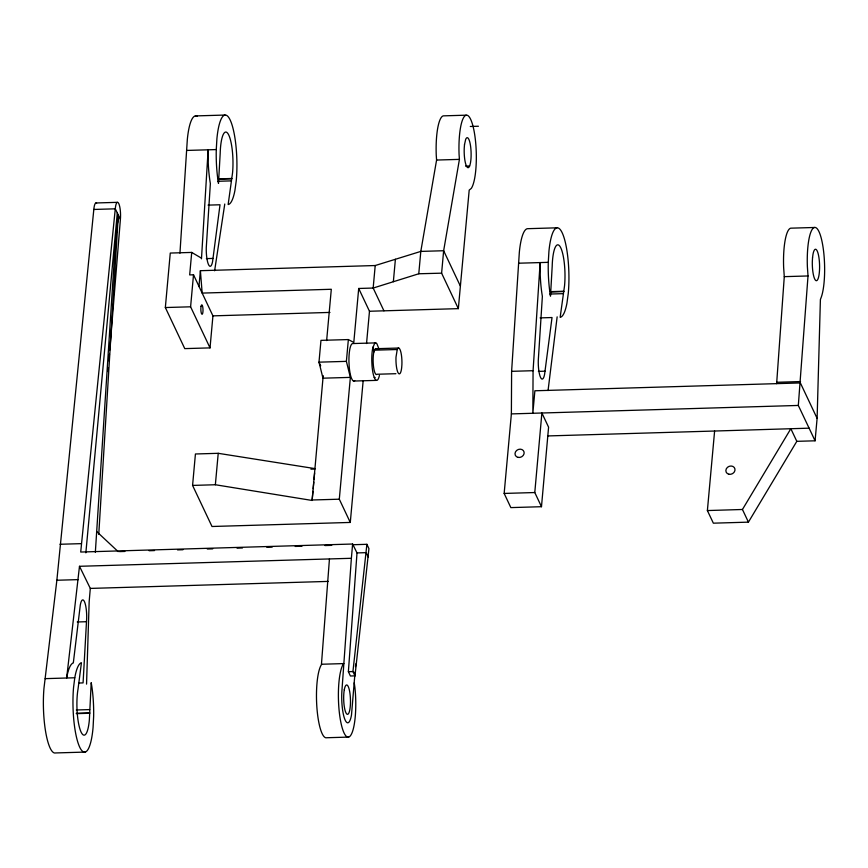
<?xml version="1.0" encoding="UTF-8"?>
<svg xmlns="http://www.w3.org/2000/svg" width="868" height="868" viewBox="0 0 868 868"><rect width="100%" height="100%" fill="white"/><g stroke="black" fill="none" stroke-linecap="round" stroke-linejoin="round"><path stroke-width="1.3" d="M541.48 506.706L534.786 492.536L541.882 413.005L548.587 427.175L541.48 506.706L510.851 507.606L504.156 493.436L511.382 413.906L511.61 371.33L519.335 252.284A44.778 10.286 88.3 0 1 527.418 228.696L557.006 227.817M540.102 317.894L552.026 317.536L544.594 374.314A15.168 3.483 88.3 0 1 540.493 377.298A15.168 3.483 88.3 0 1 538.279 360.47L542.37 296.389A44.778 10.286 88.3 0 1 540.146 262.581L533.071 370.701L532.844 413.276L534.883 390.774L800.372 382.94L817.114 418.354L815.074 440.803L796.813 441.335L748.422 522.145L713.355 523.176L707.387 510.558L714.614 431.027L809.106 428.174L815.074 440.803M817.114 418.354L820.401 299.547L821.486 296.574A37.552 8.626 88.3 0 0 818.98 231.626A37.552 8.626 88.3 0 0 807.381 266.726L808.021 275.959L798.321 405.443L809.106 428.174M86.55 684.114L89.165 601.73L90.305 588.417L79.487 566.294L351.377 558.287L352.614 544.019L80.713 552.037L115.281 208.819A11.74 2.691 88.3 0 1 118.753 203.546A11.74 2.691 88.3 0 1 120.402 219.268L109.78 350.043M79.107 683.018L83.078 682.899L86.692 618.07A15.168 3.483 88.3 0 0 84.37 601.481A15.168 3.483 88.3 0 0 80.301 605.018L73.313 662.968A44.778 10.286 88.3 0 0 66.652 678.016L79.487 566.294M89.719 712.91L89.371 719.756A27.743 6.369 88.3 0 1 80.398 730.411A27.743 6.369 88.3 0 1 78.033 689.04L81.44 662.729A44.778 10.286 88.3 0 0 74.778 677.767L73.552 687.467A44.778 10.286 88.3 0 0 79.856 747.478A44.778 10.286 88.3 0 0 93.082 727.341L93.646 716.284A44.778 10.286 88.3 0 0 91.205 682.66L89.719 712.91L76.362 713.301M179.947 253.152L187.325 139.509A44.778 10.286 88.3 0 1 197.21 116.355M216.273 149.567L216.913 138.641A44.778 10.286 88.3 0 1 230.324 120.337A44.778 10.286 88.3 0 1 236.226 180.945L234.924 190.428A44.778 10.286 88.3 0 1 228.143 204.533L232.548 172.895A27.743 6.369 88.3 0 0 228.1 133.846A27.743 6.369 88.3 0 0 220.19 153.452L218.486 183.376A44.778 10.286 88.3 0 1 216.273 149.567L186.674 150.435M548.283 262.342L548.923 251.405A44.778 10.286 88.3 0 1 562.334 233.112A44.778 10.286 88.3 0 1 568.236 293.709L566.934 303.203A44.778 10.286 88.3 0 1 560.153 317.297L564.558 285.67A27.743 6.369 88.3 0 0 560.11 246.62A27.743 6.369 88.3 0 0 552.2 266.226L550.496 296.151A44.778 10.286 88.3 0 1 548.283 262.342L518.684 263.21M98.757 534.341L118.319 215.025L117.603 223.109M95.339 552.308L117.299 212.931L85.856 552.84M201.474 258.816L208.136 149.806A44.778 10.286 88.3 0 0 210.36 183.615L206.269 247.706A15.168 3.483 88.3 0 0 208.483 264.523A15.168 3.483 88.3 0 0 212.584 261.539L220.016 204.772L208.092 205.119M348.654 737.095L326.737 737.735A37.552 8.626 88.3 0 1 316.896 707.474A37.552 8.626 88.3 0 1 321.42 664.693L329.449 558.927M351.377 558.287L342.025 689.322A23.165 5.317 88.3 0 0 344.639 718.834A23.165 5.317 88.3 0 0 351.497 714.95L355.077 672.038M776.632 383.645L784.281 276.653L783.641 267.431A37.552 8.626 88.3 0 1 790.759 228.175L814.499 227.481M353.374 544.713L366.893 544.312L368.933 548.619L354.979 675.868L350.412 675.998L348.383 671.691L357.008 552.916L352.614 544.019M355.5 666.646L355.706 663.955M108.033 371.613L108.359 367.565M108.901 360.828L109.455 354.09M85.205 752.079L55.617 752.947A44.778 10.286 88.3 0 1 43.964 688.335L56.865 580.247L93.82 209.459A11.74 2.691 88.3 0 1 96.598 203.188M116.757 232.537L117.364 225.799M191.719 252.425L189.68 274.917L193.51 274.787L212.931 315.865L210.023 347.884L184.765 348.621L165.343 307.543L170.269 253.055L191.719 252.425L201.061 257.926M210.023 347.884L190.602 306.805L193.51 274.787M198.956 286.581L200.399 270.697L375.215 265.532L420.806 251.405L443.646 250.733L460.387 286.114L458.347 308.639L369.475 311.254L358.701 288.469L373.164 288.046L418.777 273.767L441.606 273.17L458.347 308.639M363.117 381.204L350.281 522.438L211.998 526.496L192.577 485.418L195.43 453.986L218.226 453.313L314.759 468.579M192.577 485.418L215.362 484.745L218.226 453.313M215.362 484.745L312.111 500.456L323.2 375.638M312.111 500.456L312.947 491.299M313.185 488.673L313.782 482.131M314.021 479.516L314.617 472.962M326.639 340.571L331.305 289.272L202.157 293.091L200.399 270.697M350.368 377.385L346.386 361.359L348.361 339.562L320.965 340.364L318.99 362.162L322.972 378.188L350.368 377.385L339.301 499.198L350.281 522.438M358.701 288.469L353.797 342.469L348.361 339.562M366.535 343.533L369.475 311.254M375.215 265.532L373.164 288.046L383.938 310.82M366.893 544.312L352.94 671.561L354.979 675.868M393.356 281.72L395.396 259.282M418.777 273.767L420.806 251.405L436.582 160.048L436.246 155.112A37.552 8.626 88.3 0 1 443.364 115.856L466.192 115.184M441.606 273.17L443.646 250.733L459.422 159.376L459.074 154.439A37.552 8.626 88.3 0 1 465.454 115.487A37.552 8.626 88.3 0 1 475.827 144.446A37.552 8.626 88.3 0 1 471.259 188.443L469.197 190.092L460.387 286.114M548.055 390.557L557.148 316.842M214.624 270.773L224.769 204.023M395.927 373.696L377.124 374.249A12.933 2.973 88.3 0 1 373.652 367.641A12.933 2.973 88.3 0 1 373.837 352.126L374.412 350.184A12.933 2.973 88.3 0 1 376.658 349.283M397.251 349.511L396.003 357.106A12.933 2.973 88.3 0 0 398.032 372.697A12.933 2.973 88.3 0 0 401.656 367.869L401.895 364.81A12.933 2.973 88.3 0 0 400.571 351.03A12.933 2.973 88.3 0 0 397.251 349.511L374.412 350.184M748.422 522.145L742.455 509.483L790.835 428.705L796.813 441.335M378.936 348.903L376.896 343.717L375.768 342.882L374.661 343.327L372.806 347.84A18.77 4.307 88.3 0 0 371.786 360.871L372.025 365.754A18.77 4.307 88.3 0 0 374.249 377.493L375.334 379.544A18.77 4.307 88.3 0 0 379.424 375.432M195.408 115.921L224.996 115.053M470.293 126.478L478.42 126.24M436.582 160.048L459.422 159.376M465.584 166.092L469.621 165.983M218.432 178.873L231.789 178.482M218.389 179.166L231.745 178.775M217.857 181.282L231.213 180.88M95.892 202.971L117.343 202.342M93.82 209.459L115.281 208.819L120.402 219.268M206.389 258.621L213.018 258.425M784.281 276.653L808.021 275.959M550.442 291.648L563.799 291.247M550.399 291.941L563.755 291.55M549.867 294.046L563.224 293.655M165.343 307.543L190.602 306.805M212.931 315.865L329.97 312.415M375.768 342.882L352.94 343.554A18.77 4.307 88.3 0 0 348.947 361.544L349.186 366.426A18.77 4.307 88.3 0 0 351.421 378.166L352.495 380.217A18.77 4.307 88.3 0 0 354.741 380.618M375.877 348.708L398.705 348.035M346.386 361.359L318.99 362.162L320.693 365.775M511.61 371.33L533.071 370.701M538.399 371.385L545.028 371.189M374.249 377.493L375.16 377.461M353.634 381.052L376.462 380.379M776.773 382.278L800.524 381.573M511.382 413.906L798.321 405.443M547.654 435.942L714.614 431.027M504.156 493.436L534.786 492.536M311.905 500.001L339.301 499.198M707.387 510.558L742.455 509.483M59.979 544.269L81.44 543.639M119.524 551.603L124.894 551.44M149.122 550.724L154.537 550.572M177.528 549.889L182.942 549.737M207.289 549.01L212.693 548.858M237.04 548.142L242.454 547.979M266.801 547.263L272.216 547.1M295.207 546.428L301.966 546.222M324.968 545.549L331.728 545.354M357.008 552.916L366.144 552.656L368.173 556.963M56.865 580.247L78.326 579.618M90.305 588.417L328.126 581.408M77.241 621.976L86.507 621.705M321.941 664.237L343.858 663.586L343.337 664.042A37.552 8.626 88.3 0 0 339.236 711.576A37.552 8.626 88.3 0 0 350.813 735.207A37.552 8.626 88.3 0 0 354.925 687.684L354.242 682.823M45.19 678.646L74.778 677.767M348.383 671.691L352.94 671.561M76.33 709.981L89.686 709.59M76.351 713.648L89.708 713.257M310.907 469.154L314.976 469.046M96.684 531.552L118.178 551.636M373.066 346.961L373.837 352.126M812.535 257.753L812.318 261.615A15.743 3.613 88.3 0 0 816.864 280.57A15.743 3.613 88.3 0 0 818.947 257.666A15.743 3.613 88.3 0 0 812.98 254.378L812.535 257.753M464.499 144.652L464.228 148.211A15.016 3.45 88.3 0 0 467.928 167.687A15.016 3.45 88.3 0 0 470.923 149.383A15.016 3.45 88.3 0 0 465.671 139.39L464.499 144.652M201.04 306.426A4.698 1.074 88.3 0 0 201.821 314.162A4.698 1.074 88.3 0 0 202.917 308.162A4.698 1.074 88.3 0 0 201.04 306.426M518.033 457.382A4.698 4.047 -25.3 0 0 524.088 452.109A4.698 4.047 -25.3 0 0 516.623 450.47A4.698 4.047 -25.3 0 0 518.033 457.382M728.892 474.243A4.698 4.047 -25.3 0 0 734.946 468.97A4.698 4.047 -25.3 0 0 727.482 467.32A4.698 4.047 -25.3 0 0 728.892 474.243M344.303 689.713A14.723 3.385 88.3 0 0 346.755 714.006A14.723 3.385 88.3 0 0 350.173 695.159A14.723 3.385 88.3 0 0 344.303 689.713"/></g></svg>
